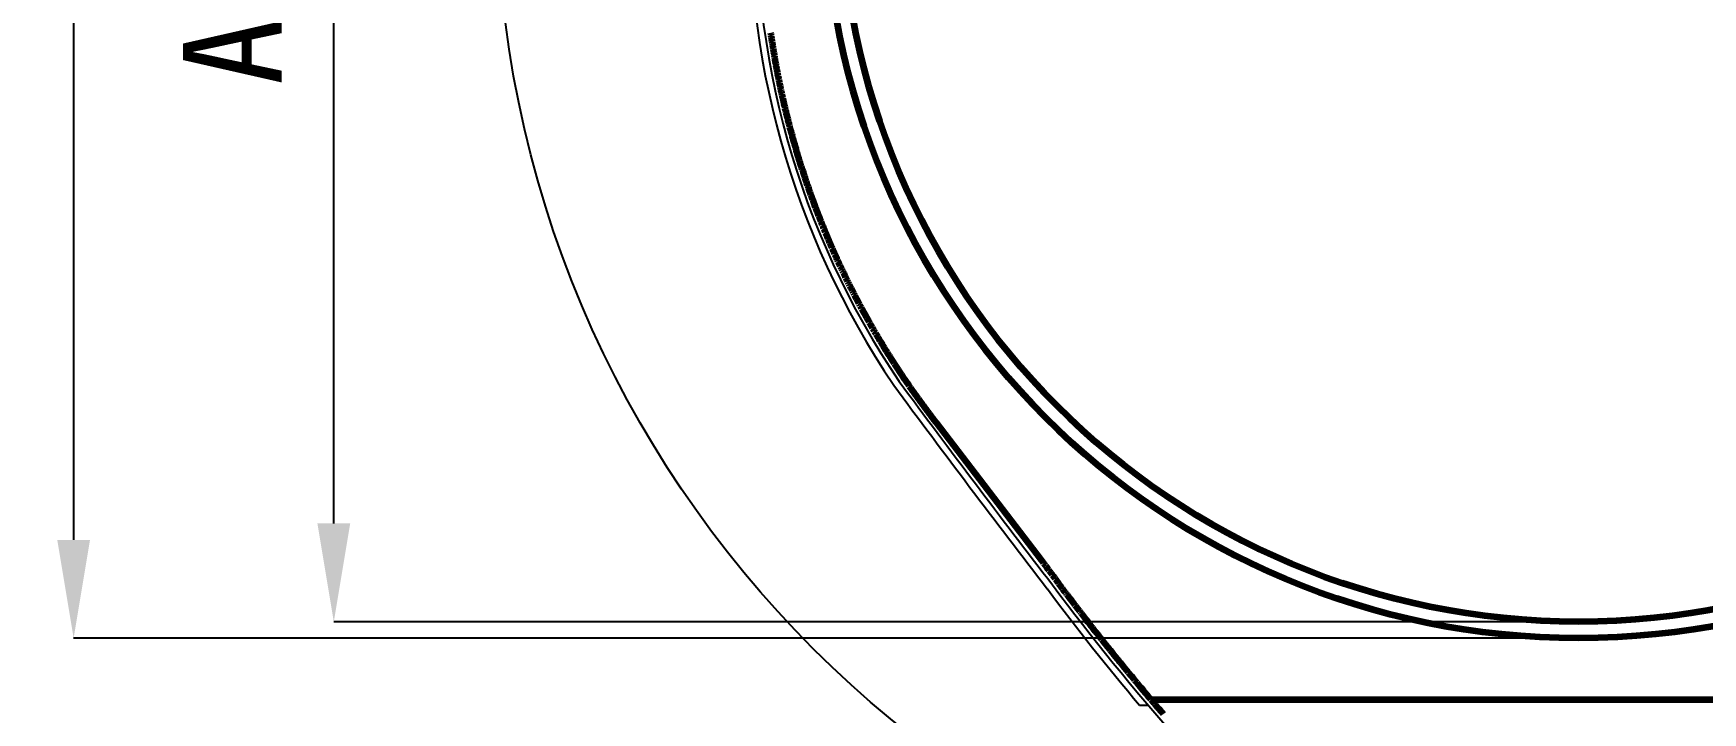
# Model space of a CAD drawing. Header units: millimetres. Extents: x -1913 to 1072, y -448 to 307.
# Drawn here: x 712.24 to 732.61, y -184.41 to -176.12 of the extents above; entities that cross this region are included whole.
import ezdxf

# ---------------------------------------------------------------- set-up
doc = ezdxf.new("R2010")
doc.units = ezdxf.units.MM
doc.header["$LTSCALE"] = 2
doc.header["$PDMODE"] = 3
doc.header["$PDSIZE"] = 1
doc.layers.get('0').update_dxf_attribs({"linetype": 'CONTINUOUS'})
doc.layers.get('Defpoints').update_dxf_attribs({"linetype": 'CONTINUOUS'})
for name, color, linetype, lineweight in [('cnt_frame.drawing', 125, 'CONTINUOUS', 100), ('LAYOUT.drawing', 140, 'CONTINUOUS', 100), ('OUTLINE.drawing', 190, 'CONTINUOUS', 100)]:
    doc.layers.add(name, color=color, linetype=linetype, lineweight=lineweight)
doc.layers.add('dim', color=3, linetype='CONTINUOUS')
doc.styles.get("Standard").update_dxf_attribs({"font": 'txt', "width": 0.7})
doc.styles.add('宋体', font='')
doc.styles.get('宋体').set_extended_font_data('SimSun')
doc.dimstyles.new('ISO-25$0', dxfattribs={"dimtxt": 1.2, "dimasz": 1.2, "dimexe": 0, "dimexo": 0.125, "dimtad": 1, "dimdsep": 46, "dimtxsty": 'Standard', "dimcen": 2, "dimclrd": 3, "dimclre": 3, "dimclrt": 3, "dimadec": 0, "dimazin": 0, "dimtp": 1.2, "dimtm": 1.2, "dimtfac": 1, "dimtmove": 0, "dimatfit": 3, "dimfxl": 0, "dimtolj": 1, "dimarcsym": 0})

# ---------------------------------------------------------------- blocks, each defined once
blk = doc.blocks.new('LIUPUP')
at = {"layer": 'cnt_frame.drawing', "color": 1, "linetype": 'Continuous', "lineweight": 100}
blk.add_lwpolyline([(294.792, 926.528), (305.227, 926.528)], dxfattribs=at)
at = {"layer": 'LAYOUT.drawing', "color": 1, "linetype": 'Continuous', "lineweight": 100}
blk.add_lwpolyline([(290.152, 934.668), (290.154, 934.654), (290.156, 934.641), (290.158, 934.627), (290.16, 934.614), (290.162, 934.6), (290.164, 934.586), (290.167, 934.573), (290.169, 934.559), (290.171, 934.546), (290.173, 934.532), (290.175, 934.518), (290.177, 934.505), (290.179, 934.491), (290.181, 934.478), (290.184, 934.464), (290.186, 934.451), (290.188, 934.437), (290.19, 934.423), (290.193, 934.41), (290.195, 934.396), (290.197, 934.383), (290.2, 934.369), (290.202, 934.356), (290.204, 934.342), (290.207, 934.329), (290.209, 934.315), (290.212, 934.302), (290.214, 934.288), (290.216, 934.275), (290.219, 934.261), (290.221, 934.248), (290.224, 934.234), (290.227, 934.22), (290.229, 934.207), (290.232, 934.193), (290.234, 934.18), (290.237, 934.166), (290.24, 934.153), (290.242, 934.139), (290.245, 934.126), (290.248, 934.113), (290.25, 934.099), (290.253, 934.086), (290.256, 934.072), (290.258, 934.059), (290.261, 934.045), (290.264, 934.032), (290.267, 934.018), (290.27, 934.005), (290.273, 933.991), (290.275, 933.978), (290.278, 933.964), (290.281, 933.951), (290.284, 933.938), (290.287, 933.924), (290.29, 933.911), (290.293, 933.897), (290.296, 933.884), (290.299, 933.87), (290.302, 933.857), (290.305, 933.844), (290.308, 933.83), (290.311, 933.817), (290.314, 933.803), (290.318, 933.79), (290.321, 933.777), (290.324, 933.763), (290.327, 933.75), (290.33, 933.737), (290.333, 933.723), (290.337, 933.71), (290.34, 933.697), (290.343, 933.683), (290.347, 933.67), (290.35, 933.656), (290.353, 933.643), (290.357, 933.63), (290.36, 933.616), (290.363, 933.603), (290.367, 933.59), (290.37, 933.577), (290.374, 933.563), (290.377, 933.55), (290.38, 933.537), (290.384, 933.523), (290.387, 933.51), (290.391, 933.497), (290.395, 933.483), (290.398, 933.47), (290.402, 933.457), (290.405, 933.444), (290.409, 933.43), (290.413, 933.417), (290.416, 933.404), (290.42, 933.391), (290.424, 933.377), (290.427, 933.364), (290.431, 933.351), (290.435, 933.338), (290.439, 933.324), (290.442, 933.311), (290.446, 933.298), (290.45, 933.285), (290.454, 933.272), (290.458, 933.258), (290.462, 933.245), (290.465, 933.232), (290.469, 933.219), (290.473, 933.206), (290.477, 933.192), (290.481, 933.179), (290.485, 933.166), (290.489, 933.153), (290.493, 933.14), (290.497, 933.127), (290.501, 933.114), (290.505, 933.1), (290.509, 933.087), (290.514, 933.074), (290.518, 933.061), (290.522, 933.048), (290.526, 933.035), (290.53, 933.022), (290.534, 933.009), (290.539, 932.996), (290.543, 932.983), (290.547, 932.969), (290.551, 932.956), (290.556, 932.943), (290.56, 932.93), (290.564, 932.917), (290.569, 932.904), (290.573, 932.891), (290.577, 932.878), (290.582, 932.865), (290.586, 932.852), (290.591, 932.839), (290.595, 932.826), (290.599, 932.813), (290.604, 932.8), (290.608, 932.787), (290.613, 932.774), (290.617, 932.761), (290.622, 932.748), (290.627, 932.735), (290.631, 932.722), (290.636, 932.709), (290.64, 932.696), (290.645, 932.683), (290.65, 932.67), (290.654, 932.657), (290.659, 932.645), (290.664, 932.632), (290.669, 932.619), (290.673, 932.606), (290.678, 932.593), (290.683, 932.58), (290.692, 932.554), (290.697, 932.541), (290.702, 932.529), (290.707, 932.516), (290.712, 932.503), (290.717, 932.49), (290.722, 932.477), (290.727, 932.464), (290.732, 932.452), (290.737, 932.439), (290.742, 932.426), (290.752, 932.4), (290.757, 932.388), (290.762, 932.375), (290.767, 932.362), (290.772, 932.349), (290.777, 932.336), (290.782, 932.324), (290.787, 932.311), (290.792, 932.298), (290.798, 932.285), (290.803, 932.273), (290.808, 932.26), (290.813, 932.247), (290.819, 932.235), (290.824, 932.222), (290.829, 932.209), (290.834, 932.197), (290.84, 932.184), (290.845, 932.171), (290.85, 932.159), (290.856, 932.146), (290.861, 932.133), (290.867, 932.121), (290.872, 932.108), (290.878, 932.095), (290.883, 932.083), (290.888, 932.07), (290.894, 932.058), (290.9, 932.045), (290.905, 932.032), (290.911, 932.02), (290.916, 932.007), (290.922, 931.995), (290.927, 931.982), (290.933, 931.97), (290.939, 931.957), (290.944, 931.944), (290.95, 931.932), (290.956, 931.919), (290.961, 931.907), (290.967, 931.894), (290.973, 931.882), (290.979, 931.869), (290.984, 931.857), (290.99, 931.844), (290.996, 931.832), (291.002, 931.82), (291.008, 931.807), (291.013, 931.795), (291.019, 931.782), (291.025, 931.77), (291.031, 931.757), (291.037, 931.745), (291.043, 931.733), (291.049, 931.72), (291.055, 931.708), (291.061, 931.695), (291.067, 931.683), (291.073, 931.671), (291.079, 931.658), (291.085, 931.646), (291.091, 931.634), (291.097, 931.621), (291.103, 931.609), (291.109, 931.597), (291.116, 931.584), (291.122, 931.572), (291.128, 931.56), (291.134, 931.548), (291.147, 931.523), (291.153, 931.511), (291.159, 931.499), (291.165, 931.486), (291.172, 931.474), (291.178, 931.462), (291.184, 931.45), (291.191, 931.438), (291.197, 931.425), (291.203, 931.413), (291.21, 931.401), (291.216, 931.389), (291.223, 931.377), (291.229, 931.365), (291.235, 931.352), (291.242, 931.34), (291.248, 931.328), (291.255, 931.316), (291.262, 931.304), (291.268, 931.292), (291.275, 931.28), (291.281, 931.268), (291.288, 931.256), (291.294, 931.244), (291.301, 931.232), (291.308, 931.22), (291.314, 931.208), (291.321, 931.195), (291.328, 931.183), (291.334, 931.171), (291.341, 931.159), (291.348, 931.148), (291.355, 931.136), (291.361, 931.124), (291.368, 931.112), (291.375, 931.1), (291.382, 931.088), (291.389, 931.076), (291.396, 931.064), (291.402, 931.052), (291.409, 931.04), (291.416, 931.028), (291.423, 931.016), (291.43, 931.004), (291.437, 930.993), (291.444, 930.981), (291.451, 930.969), (291.458, 930.957), (291.465, 930.945), (291.472, 930.933), (291.479, 930.922), (291.486, 930.91), (291.493, 930.898), (291.5, 930.886), (291.507, 930.875), (291.515, 930.863), (291.522, 930.851), (291.529, 930.839), (291.536, 930.828), (291.543, 930.816), (291.55, 930.804), (291.558, 930.792), (291.565, 930.781), (291.572, 930.769), (291.579, 930.757), (291.587, 930.746), (291.594, 930.734), (291.601, 930.723), (291.609, 930.711), (291.616, 930.699), (291.623, 930.688), (291.631, 930.676), (291.638, 930.664), (291.646, 930.653), (291.653, 930.641), (291.661, 930.63), (291.668, 930.618), (291.683, 930.595), (291.691, 930.584), (291.698, 930.572), (291.706, 930.561), (291.713, 930.549), (291.721, 930.538), (291.728, 930.526), (291.736, 930.515), (291.744, 930.503), (291.751, 930.492), (291.759, 930.481), (291.766, 930.469), (291.774, 930.458), (291.782, 930.446), (291.79, 930.435), (291.797, 930.424), (291.805, 930.412), (291.813, 930.401), (291.821, 930.39), (291.828, 930.378), (291.836, 930.367), (291.844, 930.356), (291.852, 930.344), (291.86, 930.333), (291.868, 930.322), (291.876, 930.31), (291.883, 930.299), (291.891, 930.288), (291.899, 930.277), (291.907, 930.266), (291.915, 930.254), (291.923, 930.243), (291.931, 930.232), (291.939, 930.221), (291.947, 930.21), (291.955, 930.198), (291.963, 930.187), (291.971, 930.176), (291.979, 930.165), (291.988, 930.154), (291.996, 930.143), (292.004, 930.132), (292.012, 930.121), (292.02, 930.11), (292.028, 930.099), (292.036, 930.088), (292.045, 930.077), (292.053, 930.066), (292.061, 930.055), (292.069, 930.044), (292.078, 930.033), (292.086, 930.022), (292.094, 930.011), (292.103, 930), (292.111, 929.989), (292.119, 929.978), (292.128, 929.967), (292.136, 929.956), (292.144, 929.945), (292.153, 929.934), (292.161, 929.923), (292.17, 929.912), (293.452, 928.235), (293.476, 928.203), (293.482, 928.195), (293.488, 928.187), (293.494, 928.179), (293.499, 928.171), (293.505, 928.163), (293.511, 928.155), (293.517, 928.147), (293.535, 928.122), (293.541, 928.114), (293.547, 928.106), (293.559, 928.09), (293.564, 928.082), (293.57, 928.074), (293.582, 928.058), (293.588, 928.05), (293.594, 928.042), (293.6, 928.034), (293.618, 928.01), (293.624, 928.002), (293.63, 927.994), (293.648, 927.969), (293.654, 927.961), (293.66, 927.953), (293.666, 927.945), (293.678, 927.929), (293.684, 927.921), (293.69, 927.913), (293.702, 927.897), (293.707, 927.889), (293.713, 927.881), (293.731, 927.857), (293.738, 927.849), (293.744, 927.841), (293.75, 927.833), (293.756, 927.825), (293.762, 927.817), (293.774, 927.801), (293.792, 927.777), (293.804, 927.761), (293.822, 927.738), (293.834, 927.722), (293.846, 927.706), (293.852, 927.698), (293.858, 927.69), (293.864, 927.682), (293.87, 927.674), (293.882, 927.658), (293.895, 927.642), (293.901, 927.634), (293.913, 927.618), (293.919, 927.61), (293.925, 927.602), (293.931, 927.594), (293.937, 927.587), (293.943, 927.579), (293.956, 927.563), (293.968, 927.547), (293.98, 927.531), (293.992, 927.515), (293.998, 927.507), (294.023, 927.476), (294.029, 927.468), (294.041, 927.452), (294.047, 927.444), (294.06, 927.428), (294.066, 927.421), (294.072, 927.413), (294.078, 927.405), (294.097, 927.381), (294.109, 927.365), (294.115, 927.358), (294.121, 927.35), (294.134, 927.334), (294.14, 927.326), (294.146, 927.318), (294.152, 927.31), (294.165, 927.295), (294.171, 927.287), (294.177, 927.279), (294.183, 927.271), (294.19, 927.263), (294.196, 927.256), (294.202, 927.248), (294.227, 927.216), (294.233, 927.209), (294.246, 927.193), (294.258, 927.177), (294.264, 927.169), (294.271, 927.162), (294.283, 927.146), (294.289, 927.138), (294.296, 927.13), (294.314, 927.107), (294.321, 927.099), (294.327, 927.091), (294.339, 927.076), (294.346, 927.068), (294.352, 927.06), (294.365, 927.045), (294.377, 927.029), (294.39, 927.014), (294.402, 926.998), (294.409, 926.99), (294.415, 926.983), (294.428, 926.967), (294.44, 926.951), (294.453, 926.936), (294.465, 926.92), (294.472, 926.913), (294.478, 926.905), (294.484, 926.897), (294.497, 926.882), (294.503, 926.874), (294.51, 926.866), (294.516, 926.859), (294.522, 926.851), (294.529, 926.843), (294.535, 926.835), (294.542, 926.828), (294.548, 926.82), (294.554, 926.812), (294.573, 926.789), (294.586, 926.774), (294.593, 926.766), (294.599, 926.758), (294.605, 926.751), (294.612, 926.743), (294.618, 926.735), (294.624, 926.728), (294.631, 926.72), (294.637, 926.712), (294.644, 926.705), (294.65, 926.697), (294.656, 926.689), (294.663, 926.681), (294.669, 926.674), (294.695, 926.643), (294.701, 926.635), (294.708, 926.628), (294.714, 926.62), (294.721, 926.612), (294.727, 926.605), (294.74, 926.59), (294.759, 926.567), (294.766, 926.559), (294.772, 926.551), (294.779, 926.544), (294.785, 926.536), (294.792, 926.528), (294.798, 926.521), (294.805, 926.513), (294.811, 926.506), (294.818, 926.498), (294.824, 926.49), (294.83, 926.483), (294.837, 926.475), (294.843, 926.467), (294.869, 926.437), (294.889, 926.414), (294.908, 926.391), (294.928, 926.369), (294.941, 926.353)], dxfattribs=at)
at = {"layer": 'OUTLINE.drawing', "color": 1, "linetype": 'Continuous', "lineweight": 100}
blk.add_ellipse((300.01, 936.478), major_axis=(0, 9), ratio=1, dxfattribs=at)
blk = doc.blocks.new('*D68')
at = {"layer": 'Defpoints', "color": 0, "transparency": 16777216}
for p in [(731.095, -165.103), (712.733, -183.503), (731.095, -183.503)]:
    blk.add_point(p, dxfattribs=at)
at = {"layer": 'dim', "color": 3, "lineweight": -2, "transparency": 16777216}
for p, q in [((730.97, -165.103), (712.733, -165.103)), ((712.733, -166.303), (712.733, -182.303)), ((730.97, -183.503), (712.733, -183.503))]:
    blk.add_line(p, q, dxfattribs=at)
at = {"layer": 'dim', "color": 3, "transparency": 16777216}
for points in [[(712.533, -166.303), (712.933, -166.303), (712.733, -165.103)], [(712.533, -182.303), (712.933, -182.303), (712.733, -183.503)]]:
    blk.add_solid(points, dxfattribs=at)
at = {"layer": 'dim', "color": 3, "transparency": 16777216, "insert": (711.505, -174.303), "char_height": 1.2, "attachment_point": 5, "rotation": 90, "style": '宋体'}
blk.add_mtext('\\A1;VA 18.4', dxfattribs=at)
blk = doc.blocks.new('*D69')
at = {"layer": 'Defpoints', "color": 0, "transparency": 16777216}
for p in [(731.095, -164.203), (709.391, -186.553), (727.834, -186.553)]:
    blk.add_point(p, dxfattribs=at)
at = {"layer": 'dim', "color": 3, "lineweight": -2, "transparency": 16777216}
for p, q in [((730.97, -164.203), (709.391, -164.203)), ((709.391, -165.403), (709.391, -185.353)), ((727.709, -186.553), (709.391, -186.553))]:
    blk.add_line(p, q, dxfattribs=at)
at = {"layer": 'dim', "color": 3, "transparency": 16777216}
for points in [[(709.191, -165.403), (709.591, -165.403), (709.391, -164.203)], [(709.191, -185.353), (709.591, -185.353), (709.391, -186.553)]]:
    blk.add_solid(points, dxfattribs=at)
at = {"layer": 'dim', "color": 3, "transparency": 16777216, "insert": (708.119, -175.378), "char_height": 1.2, "attachment_point": 5, "rotation": 90, "style": '宋体'}
blk.add_mtext('\\A1;BL 22.35%%P0.1', dxfattribs=at)
blk = doc.blocks.new('*D71')
at = {"layer": 'Defpoints', "color": 0, "transparency": 16777216}
for p in [(715.907, -165.303), (731.095, -165.303), (731.095, -183.303)]:
    blk.add_point(p, dxfattribs=at)
at = {"layer": 'dim', "color": 3, "lineweight": -2, "transparency": 16777216}
for p, q in [((730.97, -165.303), (715.907, -165.303)), ((715.907, -182.103), (715.907, -166.503)), ((730.97, -183.303), (715.907, -183.303))]:
    blk.add_line(p, q, dxfattribs=at)
at = {"layer": 'dim', "color": 3, "transparency": 16777216}
for points in [[(715.707, -166.503), (716.107, -166.503), (715.907, -165.303)], [(715.707, -182.103), (716.107, -182.103), (715.907, -183.303)]]:
    blk.add_solid(points, dxfattribs=at)
at = {"layer": 'dim', "color": 3, "transparency": 16777216, "insert": (714.679, -174.303), "char_height": 1.2, "attachment_point": 5, "rotation": 90, "style": '宋体'}
blk.add_mtext('\\A1;A.A 18', dxfattribs=at)
blk = doc.blocks.new('*D75')
at = {"layer": 'Defpoints', "color": 0, "transparency": 16777216}
for p in [(705.67, -161.103), (731.095, -161.103), (731.095, -187.503)]:
    blk.add_point(p, dxfattribs=at)
at = {"layer": 'dim', "color": 3, "lineweight": -2, "transparency": 16777216}
for p, q in [((730.97, -161.103), (705.67, -161.103)), ((705.67, -186.303), (705.67, -162.303)), ((730.97, -187.503), (705.67, -187.503))]:
    blk.add_line(p, q, dxfattribs=at)
at = {"layer": 'dim', "color": 3, "transparency": 16777216}
for points in [[(705.47, -162.303), (705.87, -162.303), (705.67, -161.103)], [(705.47, -186.303), (705.87, -186.303), (705.67, -187.503)]]:
    blk.add_solid(points, dxfattribs=at)
at = {"layer": 'dim', "color": 3, "transparency": 16777216, "insert": (704.398, -174.303), "char_height": 1.2, "attachment_point": 5, "rotation": 90, "style": '宋体'}
blk.add_mtext('\\A1;CG 26.4%%P0.05', dxfattribs=at)

msp = doc.modelspace()

# ---------------------------------------------------------------- linework, layer by layer
at = {"color": 6}
msp.add_circle((731.095, -174.303), 13.2, dxfattribs=at)
at = {"layer": 'dim', "color": 3}
msp.add_line((725.739, -184.322), (725.844, -184.322), dxfattribs=at)
at = {"layer": 'dim', "color": 0}
for centre, radius, start, end in [((731.232, -174.677), 10.249, 177.1848, 214.0326), ((731.232, -174.677), 10.169, 177.1848, 214.0326), ((844.817, -90.435), 151.655, 216.39187, 217.56907), ((845.332, -90.044), 152.221, 216.39686, 217.56807), ((747.977, -165.534), 29.032, 216.6236, 226.1554), ((747.977, -165.534), 29.112, 216.6248, 220.1922)]:
    msp.add_arc(centre, radius, start, end, dxfattribs=at)
at = {"layer": 'OUTLINE.drawing', "color": 5, "linetype": 'Continuous'}
msp.add_ellipse((731.095, -174.303), major_axis=(0, 9.2), ratio=1, dxfattribs=at)

# ---------------------------------------------------------------- block references
at = {"layer": 'dim', "color": 0}
msp.add_blockref('LIUPUP', (431.085, -1110.781), dxfattribs=at)

# ---------------------------------------------------------------- dimensions: what is measured, and where the dimension line sits
at = {"layer": 'dim'}
for base, p1, p2, text, picture, middle in [((705.67, -161.103), (731.095, -187.503), (731.095, -161.103), 'CG <>%%P0.05', '*D75', (704.398, -174.303)), ((709.391, -186.553), (731.095, -164.203), (727.834, -186.553), 'BL <>%%P0.1', '*D69', (708.119, -175.378)), ((715.907, -165.303), (731.095, -183.303), (731.095, -165.303), 'A.A <>', '*D71', (714.679, -174.303))]:
    dim = msp.add_linear_dim(base=base, p1=p1, p2=p2, angle=90, text=text, dimstyle='ISO-25$0', override={"dimtxsty": '宋体', "dimfxl": 1.25}, dxfattribs=at)
    dim.commit()
    dim.dimension.update_dxf_attribs({"geometry": picture, "text_midpoint": middle})
dim = msp.add_linear_dim(base=(712.733, -183.503), p1=(731.095, -165.103), p2=(731.095, -183.503), angle=90, text='VA <>', dimstyle='ISO-25$0', override={"dimtxsty": '宋体', "dimfxl": 1.25}, dxfattribs=at)
dim.commit()
dim.dimension.update_dxf_attribs({"geometry": '*D68', "text_midpoint": (712.733, -174.303), "dimtype": 160})

doc.saveas('drawing.dxf')
